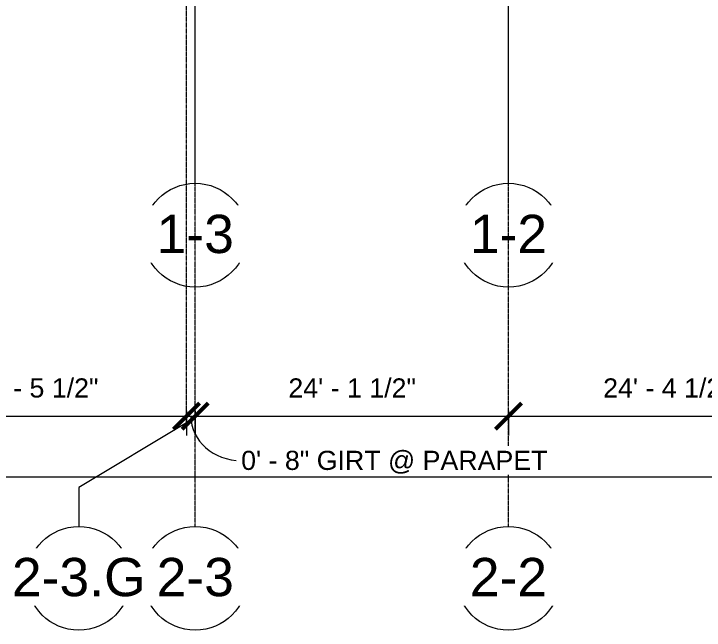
# Model space of a CAD drawing. Header units: inches. Extents: x 21341 to 27231, y -23509 to -20035.
# Drawn here: x 25524 to 26162, y -23509 to -22939 of the extents above; entities that cross this region are included whole.
import ezdxf

# ---------------------------------------------------------------- set-up
doc = ezdxf.new("R2010")
doc.units = ezdxf.units.IN
doc.header["$MEASUREMENT"] = 0
doc.linetypes.add('Grid Line 1_2_', pattern=[0.875, 0.5, -0.125, 0.125, -0.125])
for name, color, linetype, lineweight in [('A-ANNO-DIMS', 211, 'Continuous', 9), ('A-ANNO-DIMS-192', 211, 'Continuous', 9), ('S-GRID', 1, 'Continuous', 9), ('S-GRID-IDEN', 1, 'Continuous', 9)]:
    doc.layers.add(name, color=color, linetype=linetype, lineweight=lineweight)
doc.styles.add('Arial', font='arial.ttf', dxfattribs={"height": 35.407186})
doc.styles.add('Arial_1', font='arial.ttf', dxfattribs={"height": 17.703593})
doc.dimstyles.new('Linear_-_3_32__Arial', dxfattribs={"dimscale": 12, "dimtxt": 18, "dimasz": 2, "dimexe": 1.5, "dimexo": 1, "dimgap": 1, "dimtad": 1, "dimdec": 4, "dimrnd": 0.0625, "dimzin": 1, "dimdsep": 46, "dimlunit": 4, "dimtxsty": 'Arial_1', "dimblk1": 'OBLIQUE', "dimblk2": 'OBLIQUE', "dimsah": 1, "dimcen": 0.09, "dimdle": 1.5, "dimazin": 0, "dimtfac": 1, "dimtdec": 4, "dimtix": 1, "dimtmove": 1, "dimatfit": 3, "dimfxl": 1, "dimtvp": 1, "dimtfill": 1, "dimfrac": 2, "dimtolj": 1, "dimtzin": 0, "dimarcsym": 2})
doc.dimstyles.new('Linear_-_3_32__Arial_1', dxfattribs={"dimscale": 12, "dimtxt": 18, "dimasz": 2, "dimexe": 1.5, "dimexo": 1, "dimgap": 1, "dimtad": 1, "dimdec": 4, "dimrnd": 0.0625, "dimzin": 1, "dimdsep": 46, "dimlunit": 4, "dimtxsty": 'Arial_1', "dimblk1": 'OBLIQUE', "dimblk2": 'OBLIQUE', "dimsah": 1, "dimcen": 0.09, "dimdle": 1.5, "dimazin": 0, "dimtfac": 1, "dimtdec": 4, "dimtix": 1, "dimtmove": 0, "dimatfit": 3, "dimfxl": 1, "dimtvp": 1, "dimtfill": 1, "dimfrac": 2, "dimtolj": 1, "dimtzin": 0, "dimarcsym": 2})

# ---------------------------------------------------------------- blocks, each defined once
blk = doc.blocks.new('Grid - Grid Head - Circle-14747-First Floor Plan')
at = {"layer": 'S-GRID-IDEN'}
blk.add_circle((0, 0), 0.25, dxfattribs=at)
blk = doc.blocks.new('DIMBLOCK28-First Floor Plan')
at = {"layer": 'A-ANNO-DIMS-192', "lineweight": 50}
for p, q in [((25401.89, -23311.23), (25413.89, -23299.23)), ((25683.39, -23311.23), (25695.39, -23299.23)), ((25401.89, -23311.23), (25389.89, -23323.23)), ((25683.39, -23311.23), (25671.39, -23323.23))]:
    blk.add_line(p, q, dxfattribs=at)
at = {"layer": 'A-ANNO-DIMS-192'}
for p, q in [((25401.89, -23306.26), (25401.89, -23329.23)), ((25401.89, -23311.23), (25401.89, -23306.26)), ((25683.39, -23306.26), (25683.39, -23329.23)), ((25683.39, -23311.23), (25683.39, -23306.26)), ((25401.89, -23311.23), (25683.39, -23311.23))]:
    blk.add_line(p, q, dxfattribs=at)
at = {"layer": 'A-ANNO-DIMS-192', "color": 0, "insert": (25483.93, -23276.27), "char_height": 17.7036, "width": 140.8985, "attachment_point": 1, "line_spacing_factor": 0.938532, "style": 'Arial_1', "bg_fill": 3, "box_fill_scale": 1.25, "bg_fill_color": 0, "bg_fill_transparency": 0}
blk.add_mtext('23\' - 5 1/2"', dxfattribs=at)
blk = doc.blocks.new('_Oblique')
at = {"color": 0, "linetype": 'ByBlock', "lineweight": -2}
blk.add_line((-0.5, -0.5), (0.5, 0.5), dxfattribs=at)
blk = doc.blocks.new('DIMBLOCK29-First Floor Plan')
at = {"layer": 'A-ANNO-DIMS-192', "lineweight": 50}
for p, q in [((25683.39, -23311.23), (25695.39, -23299.23)), ((25691.39, -23311.23), (25703.39, -23299.23)), ((25683.39, -23311.23), (25671.39, -23323.23)), ((25691.39, -23311.23), (25679.39, -23323.23))]:
    blk.add_line(p, q, dxfattribs=at)
at = {"layer": 'A-ANNO-DIMS-192'}
for p, q in [((25683.39, -23306.26), (25683.39, -23329.23)), ((25683.39, -23311.23), (25683.39, -23306.26)), ((25691.39, -23306.26), (25691.39, -23329.23)), ((25691.39, -23311.23), (25691.39, -23306.26)), ((25683.39, -23311.23), (25691.39, -23311.23))]:
    blk.add_line(p, q, dxfattribs=at)
blk.add_ellipse((25733.78, -23311.23), major_axis=(46.39, 0), ratio=0.887013, start_param=3.141593, end_param=4.712389, dxfattribs=at)
at = {"layer": 'A-ANNO-DIMS-192', "color": 0, "insert": (25733.78, -23343.26), "char_height": 17.7036, "width": 337.9569, "attachment_point": 1, "line_spacing_factor": 0.938532, "style": 'Arial_1', "bg_fill": 3, "box_fill_scale": 1.25, "bg_fill_color": 0, "bg_fill_transparency": 0}
blk.add_mtext('0\' - 8" GIRT @ PARAPET', dxfattribs=at)
blk = doc.blocks.new('DIMBLOCK30-First Floor Plan')
at = {"layer": 'A-ANNO-DIMS-192', "lineweight": 50}
for p, q in [((25691.39, -23311.23), (25703.39, -23299.23)), ((25980.89, -23311.23), (25992.89, -23299.23)), ((25691.39, -23311.23), (25679.39, -23323.23)), ((25980.89, -23311.23), (25968.89, -23323.23))]:
    blk.add_line(p, q, dxfattribs=at)
at = {"layer": 'A-ANNO-DIMS-192'}
for p, q in [((25691.39, -23306.26), (25691.39, -23329.23)), ((25691.39, -23311.23), (25691.39, -23306.26)), ((25980.89, -23306.26), (25980.89, -23329.23)), ((25980.89, -23311.23), (25980.89, -23306.26)), ((25691.39, -23311.23), (25980.89, -23311.23))]:
    blk.add_line(p, q, dxfattribs=at)
at = {"layer": 'A-ANNO-DIMS-192', "color": 0, "insert": (25777.43, -23276.27), "char_height": 17.7036, "width": 140.8985, "attachment_point": 1, "line_spacing_factor": 0.938532, "style": 'Arial_1', "bg_fill": 3, "box_fill_scale": 1.25, "bg_fill_color": 0, "bg_fill_transparency": 0}
blk.add_mtext('24\' - 1 1/2"', dxfattribs=at)
blk = doc.blocks.new('DIMBLOCK31-First Floor Plan')
at = {"layer": 'A-ANNO-DIMS-192', "lineweight": 50}
for p, q in [((25980.89, -23311.23), (25992.89, -23299.23)), ((26273.39, -23311.23), (26285.39, -23299.23)), ((25980.89, -23311.23), (25968.89, -23323.23)), ((26273.39, -23311.23), (26261.39, -23323.23))]:
    blk.add_line(p, q, dxfattribs=at)
at = {"layer": 'A-ANNO-DIMS-192'}
for p, q in [((25980.89, -23306.26), (25980.89, -23329.23)), ((25980.89, -23311.23), (25980.89, -23306.26)), ((26273.39, -23306.26), (26273.39, -23329.23)), ((26273.39, -23311.23), (26273.39, -23306.26)), ((25980.89, -23311.23), (26273.39, -23311.23))]:
    blk.add_line(p, q, dxfattribs=at)
at = {"layer": 'A-ANNO-DIMS-192', "color": 0, "insert": (26068.43, -23276.27), "char_height": 17.7036, "width": 140.8985, "attachment_point": 1, "line_spacing_factor": 0.938532, "style": 'Arial_1', "bg_fill": 3, "box_fill_scale": 1.25, "bg_fill_color": 0, "bg_fill_transparency": 0}
blk.add_mtext('24\' - 4 1/2"', dxfattribs=at)
blk = doc.blocks.new('DIMBLOCK44-First Floor Plan')
at = {"layer": 'A-ANNO-DIMS-192'}
for p, q in [((22799.39, -23329.24), (22799.39, -23385.3)), ((22799.39, -23367.3), (22799.39, -23329.24)), ((26281.39, -23329.24), (26281.39, -23385.3)), ((26281.39, -23367.3), (26281.39, -23329.24)), ((22781.39, -23367.3), (26299.39, -23367.3))]:
    blk.add_line(p, q, dxfattribs=at)
at = {"layer": 'A-ANNO-DIMS-192', "lineweight": 50}
for p, q in [((22799.39, -23367.3), (22811.39, -23355.3)), ((26281.39, -23367.3), (26293.39, -23355.3)), ((22799.39, -23367.3), (22787.39, -23379.3)), ((26281.39, -23367.3), (26269.39, -23379.3))]:
    blk.add_line(p, q, dxfattribs=at)
at = {"layer": 'A-ANNO-DIMS-192', "color": 0, "insert": (24495.39, -23332.34), "char_height": 17.704, "width": 108, "attachment_point": 1, "line_spacing_factor": 0.938532, "style": 'Arial_1', "bg_fill": 3, "box_fill_scale": 1.25, "bg_fill_color": 0, "bg_fill_transparency": 0}
blk.add_mtext('290\' - 2"', dxfattribs=at)

msp = doc.modelspace()

# ---------------------------------------------------------------- linework, layer by layer
at = {"layer": 'S-GRID', "linetype": 'Grid Line 1_2_'}
for p, q in [((25691.39023, -23095.79981), (25691.39023, -20550.05281)), ((25980.89023, -23095.79981), (25980.89023, -20550.05281))]:
    msp.add_line(p, q, dxfattribs=at)

# ---------------------------------------------------------------- block references
at = {"layer": 'S-GRID-IDEN', "xscale": 191.9999999999999, "yscale": 191.9999999999999, "zscale": 191.9999999999999}
for p in [(25691.39023, -23143.79981), (25980.89023, -23143.79981), (25583.69706, -23461.24119), (25691.39023, -23461.24119), (25980.89023, -23461.24119)]:
    msp.add_blockref('Grid - Grid Head - Circle-14747-First Floor Plan', p, dxfattribs=at)

# ---------------------------------------------------------------- next in the draw order: texts
at = {"layer": 'S-GRID-IDEN', "char_height": 35.407186, "width": 85.104, "attachment_point": 2, "line_spacing_factor": 0.938532, "style": 'Arial', "bg_fill": 3, "box_fill_scale": 1.25, "bg_fill_color": 0, "bg_fill_transparency": 0}
for s, insert in [('1-3', (25691.381, -23124.92608)), ('1-2', (25980.881, -23124.92608)), ('2-3', (25691.381, -23442.36746)), ('2-2', (25980.881, -23442.36746))]:
    msp.add_mtext(s, dxfattribs=dict(at, insert=insert))

# ---------------------------------------------------------------- next in the draw order: linework, layer by layer
at = {"layer": 'S-GRID', "linetype": 'Grid Line 1_2_'}
for p, q in [((25691.39023, -23413.24119), (25691.39023, -20902.42781)), ((25980.89023, -23413.24119), (25980.89023, -20902.42781))]:
    msp.add_line(p, q, dxfattribs=at)

# ---------------------------------------------------------------- next in the draw order: texts
at = {"layer": 'S-GRID-IDEN', "insert": (25583.68784, -23442.36746), "char_height": 35.407186, "width": 147.312, "attachment_point": 2, "line_spacing_factor": 0.938532, "style": 'Arial', "bg_fill": 3, "box_fill_scale": 1.25, "bg_fill_color": 0, "bg_fill_transparency": 0}
msp.add_mtext('2-3.G', dxfattribs=at)

# ---------------------------------------------------------------- next in the draw order: dimensions: what is measured, and where the dimension line sits
at = {"layer": 'A-ANNO-DIMS'}
dim = msp.add_linear_dim(base=(25683.39023, -23311.23099), p1=(25401.89023, -23294.26043), p2=(25683.39023, -23294.26043), dimstyle='Linear_-_3_32__Arial_1', override={"dimpost": '<>', "dimfxl": 281.5}, dxfattribs=at)
dim.commit()
dim.dimension.update_dxf_attribs({"geometry": 'DIMBLOCK28-First Floor Plan', "text_midpoint": (25542.64023, -23290.07126)})

# ---------------------------------------------------------------- next in the draw order: dimensions: what is measured, and where the dimension line sits
dim = msp.add_linear_dim(base=(25691.39023, -23311.23099), p1=(25683.39023, -23294.26043), p2=(25691.39023, -23294.26043), dimstyle='Linear_-_3_32__Arial', override={"dimpost": '<>GIRT @ PARAPET', "dimfxl": 8}, dxfattribs=at)
dim.commit()
dim.dimension.update_dxf_attribs({"geometry": 'DIMBLOCK29-First Floor Plan', "text_midpoint": (25902.75602, -23355.06058), "dimtype": 160})

# ---------------------------------------------------------------- next in the draw order: dimensions: what is measured, and where the dimension line sits
dim = msp.add_linear_dim(base=(25980.89023, -23311.23099), p1=(25691.39023, -23294.26043), p2=(25980.89023, -23294.26043), dimstyle='Linear_-_3_32__Arial_1', override={"dimpost": '<>', "dimfxl": 289.5}, dxfattribs=at)
dim.commit()
dim.dimension.update_dxf_attribs({"geometry": 'DIMBLOCK30-First Floor Plan', "text_midpoint": (25836.14023, -23290.07729)})

# ---------------------------------------------------------------- next in the draw order: dimensions: what is measured, and where the dimension line sits
dim = msp.add_linear_dim(base=(26273.39023, -23311.23099), p1=(25980.89023, -23294.26043), p2=(26273.39023, -23294.26043), dimstyle='Linear_-_3_32__Arial_1', override={"dimpost": '<>', "dimfxl": 292.5}, dxfattribs=at)
dim.commit()
dim.dimension.update_dxf_attribs({"geometry": 'DIMBLOCK31-First Floor Plan', "text_midpoint": (26127.14023, -23290.07729)})

# ---------------------------------------------------------------- next in the draw order: dimensions: what is measured, and where the dimension line sits
dim = msp.add_linear_dim(base=(26281.39023, -23367.30155), p1=(22799.39023, -23317.24119), p2=(26281.39023, -23317.24119), dimstyle='Linear_-_3_32__Arial_1', override={"dimpost": '<>', "dimfxl": 3482}, dxfattribs=at)
dim.commit()
dim.dimension.update_dxf_attribs({"geometry": 'DIMBLOCK44-First Floor Plan', "text_midpoint": (24540.39023, -23346.26257)})

# ---------------------------------------------------------------- next in the draw order: linework, layer by layer
at = {"layer": 'S-GRID', "linetype": 'Grid Line 1_2_'}
msp.add_line((25683.39023, -23317.24119), (25683.39023, -20902.42781), dxfattribs=at)
at = {"layer": 'S-GRID'}
for p, q in [((25683.39023, -23317.24119), (25583.69706, -23377.17211)), ((25583.69706, -23377.17211), (25583.69706, -23413.24119))]:
    msp.add_line(p, q, dxfattribs=at)

doc.saveas('drawing.dxf')
